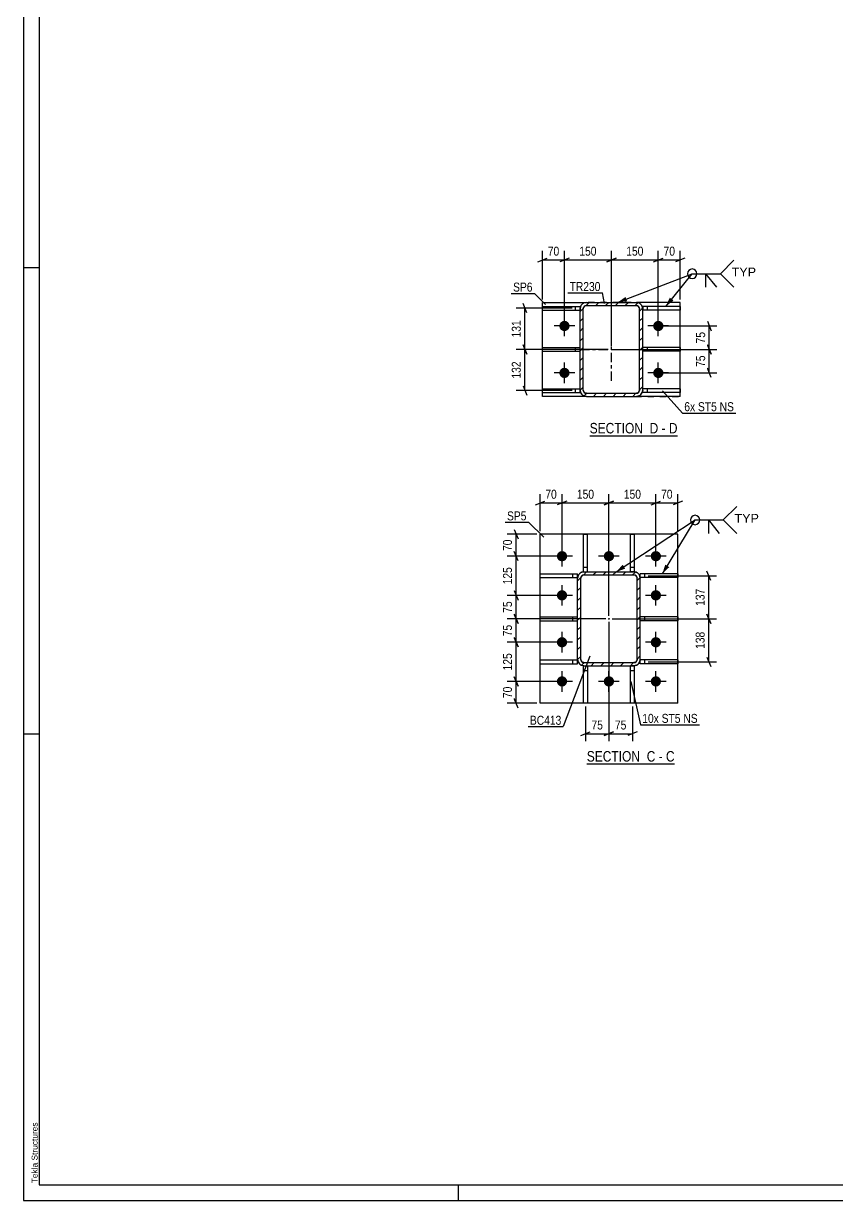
# Model space of a CAD drawing. Header units: millimetres. Extents: x -178 to 1011, y -683 to 158.
# Drawn here: x -178 to 81.8, y -683.1 to -307 of the extents above; entities that cross this region are included whole.
import ezdxf

# ---------------------------------------------------------------- set-up
doc = ezdxf.new("R2010")
doc.units = ezdxf.units.MM
doc.linetypes.add('DXK_LINE_DOT2', pattern=[3.9198, 1.9599, -1.9599])
doc.linetypes.add('DXK_LINE_DOT3', pattern=[5.9187, 2.979, -0.9799, 0.9799, -0.9799])
doc.styles.add('Arial', font='ARIAL.TTF', dxfattribs={"height": 0.2})
doc.styles.add('Arial Narrow', font='ARIALN.TTF', dxfattribs={"height": 0.2})

# ---------------------------------------------------------------- blocks, each defined once
blk = doc.blocks.new('Unknown-570387747-1163')
at = {"color": 5, "linetype": 'Continuous'}
for p, q in [((-177.96, 157.93), (-177.96, -683.07)), ((-172.96, 152.93), (-172.96, -678.07)), ((-172.96, -385.07), (-177.96, -385.07)), ((-172.96, -534.07), (-177.96, -534.07)), ((-172.96, -678.07), (1006.04, -678.07)), ((-38.96, -683.07), (-38.96, -678.07)), ((-177.96, -683.07), (1011.04, -683.07))]:
    blk.add_line(p, q, dxfattribs=at)
at = {"color": 174, "linetype": 'Continuous', "style": 'Arial'}
blk.add_text('Tekla Structures', height=1.9102, rotation=90, dxfattribs=at).set_placement((-173.46, -677.57))
blk = doc.blocks.new('Unknown-570387747-14 - 5905')
at = {"color": 6, "linetype": 'Continuous'}
blk.add_line((2.05, -543.59), (30.12, -543.59), dxfattribs=at)
at = {"color": 0, "linetype": 'Continuous'}
blk.add_wipeout([(20.16, -542.84), (20.16, -539.34), (2.05, -539.34), (2.05, -542.84)], dxfattribs=at)
at = {"color": 7, "linetype": 'Continuous', "style": 'Arial Narrow'}
blk.add_text('SECTION ', height=3.34, dxfattribs=at).set_placement((2.05, -542.84))
at = {"color": 0, "linetype": 'Continuous'}
blk.add_wipeout([(23.98, -542.84), (23.98, -539.34), (21.21, -539.34), (21.21, -542.84)], dxfattribs=at)
blk.add_wipeout([(26.3, -542.84), (26.3, -539.34), (25.03, -539.34), (25.03, -542.84)], dxfattribs=at)
at = {"color": 7, "linetype": 'Continuous', "style": 'Arial Narrow'}
blk.add_text('C', height=3.34, dxfattribs=at).set_placement((21.21, -542.84))
at = {"color": 0, "linetype": 'Continuous'}
blk.add_wipeout([(30.12, -542.84), (30.12, -539.34), (27.35, -539.34), (27.35, -542.84)], dxfattribs=at)
at = {"color": 7, "linetype": 'Continuous', "style": 'Arial Narrow'}
for s, p in [('-', (25.03, -542.84)), ('C', (27.35, -542.84))]:
    blk.add_text(s, height=3.34, dxfattribs=at).set_placement(p)
blk = doc.blocks.new('Unknown-570387747-15 - 5499')
at = {"color": 6, "linetype": 'Continuous'}
blk.add_line((2.98, -438.74), (31.05, -438.74), dxfattribs=at)
at = {"color": 0, "linetype": 'Continuous'}
blk.add_wipeout([(21.08, -437.99), (21.08, -434.49), (2.98, -434.49), (2.98, -437.99)], dxfattribs=at)
at = {"color": 7, "linetype": 'Continuous', "style": 'Arial Narrow'}
blk.add_text('SECTION ', height=3.34, dxfattribs=at).set_placement((2.98, -437.99))
at = {"color": 0, "linetype": 'Continuous'}
blk.add_wipeout([(24.9, -437.99), (24.9, -434.49), (22.13, -434.49), (22.13, -437.99)], dxfattribs=at)
blk.add_wipeout([(27.23, -437.99), (27.23, -434.49), (25.95, -434.49), (25.95, -437.99)], dxfattribs=at)
at = {"color": 7, "linetype": 'Continuous', "style": 'Arial Narrow'}
blk.add_text('D', height=3.34, dxfattribs=at).set_placement((22.13, -437.99))
at = {"color": 0, "linetype": 'Continuous'}
blk.add_wipeout([(31.05, -437.99), (31.05, -434.49), (28.28, -434.49), (28.28, -437.99)], dxfattribs=at)
at = {"color": 7, "linetype": 'Continuous', "style": 'Arial Narrow'}
for s, p in [('D', (28.28, -437.99)), ('-', (25.95, -437.99))]:
    blk.add_text(s, height=3.34, dxfattribs=at).set_placement(p)
blk = doc.blocks.new('Part-570387747-6023 - 5905')
at = {"color": 2, "linetype": 'Continuous'}
for p, q in [((-12.87, -484.08), (-12.87, -482.88)), ((-12.87, -482.88), (-0.87, -482.88)), ((-12.87, -484.08), (-0.87, -484.08)), ((-0.87, -484.08), (-0.87, -482.88))]:
    blk.add_line(p, q, dxfattribs=at)
at = {"color": 7, "linetype": 'DXK_LINE_DOT2'}
blk.add_line((-2.37, -484.08), (-2.37, -482.88), dxfattribs=at)
blk = doc.blocks.new('Bolt-570387747-5931 - 5905')
at = {"linetype": 'Continuous'}
for points in [[(-7.52, -477.23, -1), (-4.22, -477.23, -1)], [(7.48, -477.23, -1), (10.78, -477.23, -1)], [(22.48, -477.23, -1), (25.78, -477.23, -1)], [(-7.52, -489.73, -1), (-4.22, -489.73, -1)], [(22.48, -489.73, -1), (25.78, -489.73, -1)], [(-7.52, -504.73, -1), (-4.22, -504.73, -1)], [(22.48, -504.73, -1), (25.78, -504.73, -1)], [(-7.52, -517.23, -1), (-4.22, -517.23, -1)], [(7.48, -517.23, -1), (10.78, -517.23, -1)], [(22.48, -517.23, -1), (25.78, -517.23, -1)]]:
    blk.add_hatch(color=1, dxfattribs=at).paths.add_polyline_path(points)
at = {"color": 1, "linetype": 'Continuous'}
for p, q in [((-2.57, -477.23), (-9.17, -477.23)), ((-5.87, -480.53), (-5.87, -473.93)), ((12.43, -477.23), (5.83, -477.23)), ((9.13, -480.53), (9.13, -473.93)), ((27.43, -477.23), (20.83, -477.23)), ((24.13, -480.53), (24.13, -473.93)), ((-5.87, -493.03), (-5.87, -486.43)), ((24.13, -493.03), (24.13, -486.43)), ((-2.57, -489.73), (-9.17, -489.73)), ((27.43, -489.73), (20.83, -489.73)), ((-5.87, -508.03), (-5.87, -501.43)), ((24.13, -508.03), (24.13, -501.43)), ((-2.57, -504.73), (-9.17, -504.73)), ((27.43, -504.73), (20.83, -504.73)), ((-5.87, -520.53), (-5.87, -513.93)), ((9.13, -520.53), (9.13, -513.93)), ((24.13, -520.53), (24.13, -513.93)), ((-2.57, -517.23), (-9.17, -517.23)), ((12.43, -517.23), (5.83, -517.23)), ((27.43, -517.23), (20.83, -517.23))]:
    blk.add_line(p, q, dxfattribs=at)
blk = doc.blocks.new('Part-570387747-5923 - 5905')
at = {"linetype": 'Continuous'}
h = blk.add_hatch(dxfattribs=at)
h.set_pattern_fill('', scale=0.7, style=0, pattern_type=0)
h.set_pattern_definition([(45, (-0.8704, -510.2296), (-1.57154, 1.57154), [])])
h.paths.add_polyline_path([(-0.87, -484.23), (-0.87, -510.23), (-0.72, -510.99), (-0.28, -511.64), (0.36, -512.08), (1.13, -512.23), (17.13, -512.23), (17.89, -512.08), (18.54, -511.64), (18.98, -510.99), (19.13, -510.23), (19.13, -484.23), (18.98, -483.46), (18.54, -482.82), (17.89, -482.38), (17.13, -482.23), (1.13, -482.23), (0.36, -482.38), (-0.28, -482.82), (-0.72, -483.46)])
h.paths.add_polyline_path([(0.42, -483.52), (0.75, -483.31), (1.13, -483.23), (17.13, -483.23), (17.51, -483.31), (17.84, -483.52), (18.05, -483.85), (18.13, -484.23), (18.13, -510.23), (18.05, -510.61), (17.84, -510.94), (17.51, -511.15), (17.13, -511.23), (1.13, -511.23), (0.75, -511.15), (0.42, -510.94), (0.21, -510.61), (0.13, -510.23), (0.13, -484.23), (0.21, -483.85)])
blk.add_hatch(color=30, dxfattribs=at).paths.add_polyline_path([(9.13, -497.33, -1), (9.13, -497.13, -1)])
at = {"color": 7, "linetype": 'DXK_LINE_DOT2'}
for p, q in [((-0.87, -484.23), (-0.72, -483.46)), ((-0.87, -510.23), (-0.87, -484.23)), ((0.21, -483.85), (0.13, -484.23)), ((0.13, -510.23), (0.13, -484.23)), ((0.36, -482.38), (1.13, -482.23)), ((1.13, -483.23), (0.75, -483.31)), ((1.13, -482.23), (17.13, -482.23)), ((1.13, -483.23), (17.13, -483.23)), ((17.13, -482.23), (17.89, -482.38)), ((17.51, -483.31), (17.13, -483.23)), ((18.13, -484.23), (18.05, -483.85)), ((18.13, -510.23), (18.13, -484.23)), ((18.98, -483.46), (19.13, -484.23)), ((19.13, -510.23), (19.13, -484.23)), ((-0.72, -510.99), (-0.87, -510.23)), ((0.13, -510.23), (0.21, -510.61)), ((0.75, -511.15), (1.13, -511.23)), ((1.13, -511.23), (17.13, -511.23)), ((17.13, -511.23), (17.51, -511.15)), ((18.05, -510.61), (18.13, -510.23)), ((19.13, -510.23), (18.98, -510.99)), ((1.13, -512.23), (0.36, -512.08)), ((1.13, -512.23), (17.13, -512.23)), ((17.89, -512.08), (17.13, -512.23))]:
    blk.add_line(p, q, dxfattribs=at)
at = {"color": 2, "linetype": 'Continuous'}
for p, q in [((-0.72, -483.46), (-0.87, -484.23)), ((-0.87, -510.23), (-0.87, -484.23)), ((0.13, -484.23), (0.21, -483.85)), ((0.13, -510.23), (0.13, -484.23)), ((1.13, -482.23), (0.36, -482.38)), ((0.75, -483.31), (1.13, -483.23)), ((1.13, -482.23), (17.13, -482.23)), ((1.13, -483.23), (17.13, -483.23)), ((17.89, -482.38), (17.13, -482.23)), ((17.13, -483.23), (17.51, -483.31)), ((18.05, -483.85), (18.13, -484.23)), ((18.13, -510.23), (18.13, -484.23)), ((19.13, -484.23), (18.98, -483.46)), ((19.13, -510.23), (19.13, -484.23)), ((-0.87, -510.23), (-0.72, -510.99)), ((0.21, -510.61), (0.13, -510.23)), ((1.13, -511.23), (0.75, -511.15)), ((1.13, -511.23), (17.13, -511.23)), ((17.51, -511.15), (17.13, -511.23)), ((18.13, -510.23), (18.05, -510.61)), ((18.98, -510.99), (19.13, -510.23)), ((0.36, -512.08), (1.13, -512.23)), ((1.13, -512.23), (17.13, -512.23)), ((17.13, -512.23), (17.89, -512.08))]:
    blk.add_line(p, q, dxfattribs=at)
at = {"color": 7, "linetype": 'DXK_LINE_DOT3'}
blk.add_line((9.13, -497.23), (9.13, -497.23), dxfattribs=at)
at = {"color": 30, "linetype": 'DXK_LINE_DOT3'}
blk.add_line((9.13, -497.23), (9.13, -497.23), dxfattribs=at)
at = {"color": 30, "linetype": 'Continuous'}
blk.add_circle((9.13, -497.23), 0.1, dxfattribs=at)
at = {"color": 7, "linetype": 'DXK_LINE_DOT2'}
for centre, radius, start, end in [((1.13, -484.23), 2, 112.5, 157.5), ((1.13, -484.23), 1, 112.5, 157.5), ((17.13, -484.23), 1, 22.5, 67.5), ((17.13, -484.23), 2, 22.5, 67.5), ((1.13, -510.23), 2, 202.5, 247.5), ((1.13, -510.23), 1, 202.5, 247.5), ((17.13, -510.23), 1, 292.5, 337.5), ((17.13, -510.23), 2, 292.5, 337.5)]:
    blk.add_arc(centre, radius, start, end, dxfattribs=at)
at = {"color": 2, "linetype": 'Continuous'}
for centre, radius, start, end in [((1.13, -484.23), 2, 112.5, 157.5), ((1.13, -484.23), 1, 112.5, 157.5), ((17.13, -484.23), 1, 22.5, 67.5), ((17.13, -484.23), 2, 22.5, 67.5), ((1.13, -510.23), 2, 202.5, 247.5), ((1.13, -510.23), 1, 202.5, 247.5), ((17.13, -510.23), 1, 292.5, 337.5), ((17.13, -510.23), 2, 292.5, 337.5)]:
    blk.add_arc(centre, radius, start, end, dxfattribs=at)
blk = doc.blocks.new('Part-570387747-5989 - 5905')
at = {"color": 2, "linetype": 'Continuous'}
for p, q in [((16.03, -482.23), (16.03, -470.23)), ((16.03, -470.23), (17.23, -470.23)), ((17.23, -470.23), (17.23, -482.23)), ((17.23, -482.23), (17.13, -482.23))]:
    blk.add_line(p, q, dxfattribs=at)
at = {"color": 7, "linetype": 'DXK_LINE_DOT2'}
for p, q in [((16.03, -480.73), (17.23, -480.73)), ((17.23, -482.23), (16.03, -482.23))]:
    blk.add_line(p, q, dxfattribs=at)
blk = doc.blocks.new('Part-570387747-6033 - 5905')
at = {"color": 2, "linetype": 'Continuous'}
for p, q in [((-12.87, -511.58), (-12.87, -510.38)), ((-12.87, -510.38), (-0.87, -510.38)), ((-0.87, -511.58), (-0.87, -510.38)), ((-12.87, -511.58), (-0.87, -511.58))]:
    blk.add_line(p, q, dxfattribs=at)
at = {"color": 7, "linetype": 'DXK_LINE_DOT2'}
blk.add_line((-2.37, -511.58), (-2.37, -510.38), dxfattribs=at)
blk = doc.blocks.new('Part-570387747-5969 - 5905')
at = {"color": 2, "linetype": 'Continuous'}
for p, q in [((-12.87, -524.23), (-12.87, -470.23)), ((31.13, -470.23), (-12.87, -470.23)), ((31.13, -524.23), (31.13, -470.23)), ((31.13, -524.23), (-12.87, -524.23))]:
    blk.add_line(p, q, dxfattribs=at)
blk = doc.blocks.new('Part-570387747-5994 - 5905')
at = {"color": 2, "linetype": 'Continuous'}
for p, q in [((1.03, -524.23), (1.03, -512.23)), ((1.03, -512.23), (1.13, -512.23)), ((2.23, -512.23), (2.23, -524.23)), ((2.23, -524.23), (1.03, -524.23))]:
    blk.add_line(p, q, dxfattribs=at)
at = {"color": 7, "linetype": 'DXK_LINE_DOT2'}
for p, q in [((1.03, -513.73), (2.23, -513.73)), ((1.13, -512.23), (2.23, -512.23))]:
    blk.add_line(p, q, dxfattribs=at)
blk = doc.blocks.new('Part-570387747-5999 - 5905')
at = {"color": 2, "linetype": 'Continuous'}
for p, q in [((16.03, -524.23), (16.03, -512.23)), ((17.23, -512.23), (17.13, -512.23)), ((17.23, -512.23), (17.23, -524.23)), ((17.23, -524.23), (16.03, -524.23))]:
    blk.add_line(p, q, dxfattribs=at)
at = {"color": 7, "linetype": 'DXK_LINE_DOT2'}
for p, q in [((17.13, -512.23), (16.03, -512.23)), ((16.03, -513.73), (17.23, -513.73))]:
    blk.add_line(p, q, dxfattribs=at)
blk = doc.blocks.new('Part-570387747-6013 - 5905')
at = {"color": 2, "linetype": 'Continuous'}
for p, q in [((31.13, -496.63), (19.13, -496.63)), ((31.13, -497.83), (19.13, -497.83)), ((31.13, -496.63), (31.13, -497.83))]:
    blk.add_line(p, q, dxfattribs=at)
at = {"color": 7, "linetype": 'DXK_LINE_DOT2'}
for p, q in [((19.13, -497.83), (19.13, -496.63)), ((20.63, -497.83), (20.63, -496.63))]:
    blk.add_line(p, q, dxfattribs=at)
blk = doc.blocks.new('Part-570387747-6018 - 5905')
at = {"color": 2, "linetype": 'Continuous'}
for p, q in [((31.13, -510.38), (19.13, -510.38)), ((19.13, -511.58), (19.13, -510.38)), ((31.13, -510.38), (31.13, -511.58)), ((31.13, -511.58), (19.13, -511.58))]:
    blk.add_line(p, q, dxfattribs=at)
at = {"color": 7, "linetype": 'DXK_LINE_DOT2'}
blk.add_line((20.63, -511.58), (20.63, -510.38), dxfattribs=at)
blk = doc.blocks.new('Part-570387747-6028 - 5905')
at = {"color": 2, "linetype": 'Continuous'}
for p, q in [((-12.87, -497.83), (-12.87, -496.63)), ((-12.87, -496.63), (-0.87, -496.63)), ((-12.87, -497.83), (-0.87, -497.83))]:
    blk.add_line(p, q, dxfattribs=at)
at = {"color": 7, "linetype": 'DXK_LINE_DOT2'}
for p, q in [((-2.37, -497.83), (-2.37, -496.63)), ((-0.87, -497.83), (-0.87, -496.63))]:
    blk.add_line(p, q, dxfattribs=at)
blk = doc.blocks.new('Part-570387747-6038 - 5905')
at = {"color": 2, "linetype": 'Continuous'}
for p, q in [((1.03, -482.23), (1.03, -470.23)), ((1.03, -470.23), (2.23, -470.23)), ((2.23, -482.23), (2.23, -470.23)), ((1.13, -482.23), (1.03, -482.23))]:
    blk.add_line(p, q, dxfattribs=at)
at = {"color": 7, "linetype": 'DXK_LINE_DOT2'}
for p, q in [((1.03, -480.73), (2.23, -480.73)), ((1.03, -482.23), (2.23, -482.23))]:
    blk.add_line(p, q, dxfattribs=at)
blk = doc.blocks.new('Part-570387747-6054 - 5905')
at = {"color": 2, "linetype": 'Continuous'}
for p, q in [((31.13, -482.88), (19.13, -482.88)), ((19.13, -484.08), (19.13, -482.88)), ((31.13, -484.08), (19.13, -484.08)), ((31.13, -482.88), (31.13, -484.08))]:
    blk.add_line(p, q, dxfattribs=at)
at = {"color": 7, "linetype": 'DXK_LINE_DOT2'}
blk.add_line((20.63, -484.08), (20.63, -482.88), dxfattribs=at)
blk = doc.blocks.new('Part-570387747-5654 - 5499')
at = {"color": 2, "linetype": 'Continuous'}
for p, q in [((-12.08, -411.77), (-12.08, -410.57)), ((-12.08, -410.57), (-0.08, -410.57)), ((-12.08, -411.77), (-0.08, -411.77))]:
    blk.add_line(p, q, dxfattribs=at)
at = {"color": 7, "linetype": 'DXK_LINE_DOT2'}
for p, q in [((-1.58, -411.77), (-1.58, -410.57)), ((-0.08, -411.77), (-0.08, -410.57))]:
    blk.add_line(p, q, dxfattribs=at)
blk = doc.blocks.new('Part-570387747-5634 - 5499')
at = {"color": 2, "linetype": 'Continuous'}
for p, q in [((31.92, -397.42), (19.92, -397.42)), ((19.92, -397.42), (19.92, -398.17)), ((31.92, -397.42), (31.92, -398.62)), ((31.92, -398.62), (19.92, -398.62))]:
    blk.add_line(p, q, dxfattribs=at)
at = {"color": 7, "linetype": 'DXK_LINE_DOT2'}
for p, q in [((19.92, -398.17), (19.92, -398.62)), ((21.42, -398.62), (21.42, -397.42))]:
    blk.add_line(p, q, dxfattribs=at)
blk = doc.blocks.new('Part-570387747-5623 - 5499')
at = {"color": 2, "linetype": 'Continuous'}
for p, q in [((31.92, -423.72), (19.92, -423.72)), ((19.92, -424.92), (19.92, -424.16)), ((31.92, -424.92), (19.92, -424.92)), ((31.92, -423.72), (31.92, -424.92))]:
    blk.add_line(p, q, dxfattribs=at)
at = {"color": 7, "linetype": 'DXK_LINE_DOT2'}
for p, q in [((19.92, -424.16), (19.92, -423.72)), ((21.42, -424.92), (21.42, -423.72))]:
    blk.add_line(p, q, dxfattribs=at)
blk = doc.blocks.new('Part-570387747-5583 - 5499')
at = {"color": 2, "linetype": 'Continuous'}
for p, q in [((-12.09, -426.17), (-12.09, -396.17)), ((-12.09, -396.17), (1.91, -396.17)), ((31.91, -396.17), (17.91, -396.17)), ((31.91, -426.17), (31.91, -396.17)), ((1.91, -426.17), (-12.09, -426.17)), ((31.91, -426.17), (17.91, -426.17))]:
    blk.add_line(p, q, dxfattribs=at)
at = {"color": 7, "linetype": 'DXK_LINE_DOT2'}
for p, q in [((31.91, -396.17), (1.91, -396.17)), ((1.91, -396.17), (17.91, -396.17)), ((1.91, -426.17), (31.91, -426.17)), ((1.91, -426.17), (17.91, -426.17))]:
    blk.add_line(p, q, dxfattribs=at)
blk = doc.blocks.new('Part-570387747-5639 - 5499')
at = {"color": 2, "linetype": 'Continuous'}
for p, q in [((31.92, -410.57), (19.92, -410.57)), ((31.92, -411.77), (19.92, -411.77)), ((31.92, -410.57), (31.92, -411.77))]:
    blk.add_line(p, q, dxfattribs=at)
at = {"color": 7, "linetype": 'DXK_LINE_DOT2'}
for p, q in [((19.92, -411.77), (19.92, -410.57)), ((21.42, -411.77), (21.42, -410.57))]:
    blk.add_line(p, q, dxfattribs=at)
blk = doc.blocks.new('Part-570387747-5644 - 5499')
at = {"color": 2, "linetype": 'Continuous'}
for p, q in [((-12.08, -424.92), (-12.08, -423.72)), ((-12.08, -423.72), (-0.08, -423.72)), ((-12.08, -424.92), (-0.08, -424.92)), ((-0.08, -424.92), (-0.08, -424.17))]:
    blk.add_line(p, q, dxfattribs=at)
at = {"color": 7, "linetype": 'DXK_LINE_DOT2'}
for p, q in [((-1.58, -424.92), (-1.58, -423.72)), ((-0.08, -424.17), (-0.08, -423.72))]:
    blk.add_line(p, q, dxfattribs=at)
blk = doc.blocks.new('Part-570387747-5649 - 5499')
at = {"color": 2, "linetype": 'Continuous'}
for p, q in [((-12.08, -398.62), (-12.08, -397.42)), ((-12.08, -397.42), (-0.08, -397.42)), ((-0.08, -397.42), (-0.08, -398.16)), ((-12.08, -398.62), (-0.08, -398.62))]:
    blk.add_line(p, q, dxfattribs=at)
at = {"color": 7, "linetype": 'DXK_LINE_DOT2'}
for p, q in [((-1.58, -398.62), (-1.58, -397.42)), ((-0.08, -398.16), (-0.08, -398.62))]:
    blk.add_line(p, q, dxfattribs=at)
blk = doc.blocks.new('Part-570387747-5683 - 5499')
at = {"linetype": 'Continuous'}
h = blk.add_hatch(dxfattribs=at)
h.set_pattern_fill('', scale=0.7, style=0, pattern_type=0)
h.set_pattern_definition([(45, (-0.0853, -424.1658), (-1.57154, 1.57154), [])])
h.paths.add_polyline_path([(-0.09, -398.17), (-0.09, -424.17), (0.07, -424.93), (0.5, -425.58), (1.15, -426.01), (1.91, -426.17), (17.91, -426.17), (18.68, -426.01), (19.33, -425.58), (19.76, -424.93), (19.91, -424.17), (19.91, -398.17), (19.76, -397.4), (19.33, -396.75), (18.68, -396.32), (17.91, -396.17), (1.91, -396.17), (1.15, -396.32), (0.5, -396.75), (0.07, -397.4)])
h.paths.add_polyline_path([(1.21, -397.46), (1.53, -397.24), (1.91, -397.17), (17.91, -397.17), (18.3, -397.24), (18.62, -397.46), (18.84, -397.78), (18.91, -398.17), (18.91, -424.17), (18.84, -424.55), (18.62, -424.87), (18.3, -425.09), (17.91, -425.17), (1.91, -425.17), (1.53, -425.09), (1.21, -424.87), (0.99, -424.55), (0.91, -424.17), (0.91, -398.17), (0.99, -397.78)])
at = {"color": 7, "linetype": 'DXK_LINE_DOT2'}
for p, q in [((-0.09, -398.17), (0.07, -397.4)), ((-0.09, -424.17), (-0.09, -398.17)), ((0.99, -397.78), (0.91, -398.17)), ((0.91, -424.17), (0.91, -398.17)), ((1.15, -396.32), (1.91, -396.17)), ((1.91, -397.17), (1.53, -397.24)), ((1.91, -396.17), (17.91, -396.17)), ((1.91, -397.17), (17.91, -397.17)), ((17.91, -396.17), (18.68, -396.32)), ((18.3, -397.24), (17.91, -397.17)), ((18.91, -398.17), (18.84, -397.78)), ((18.91, -424.17), (18.91, -398.17)), ((19.76, -397.4), (19.91, -398.17)), ((19.91, -424.17), (19.91, -398.17)), ((0.07, -424.93), (-0.09, -424.17)), ((0.91, -424.17), (0.99, -424.55)), ((18.84, -424.55), (18.91, -424.17)), ((19.91, -424.17), (19.76, -424.93)), ((1.91, -426.17), (1.15, -426.01)), ((1.53, -425.09), (1.91, -425.17)), ((1.91, -425.17), (17.91, -425.17)), ((1.91, -426.17), (17.91, -426.17)), ((17.91, -425.17), (18.3, -425.09)), ((18.68, -426.01), (17.91, -426.17))]:
    blk.add_line(p, q, dxfattribs=at)
at = {"color": 2, "linetype": 'Continuous'}
for p, q in [((0.07, -397.4), (-0.09, -398.17)), ((-0.09, -424.17), (-0.09, -398.17)), ((0.91, -398.17), (0.99, -397.78)), ((0.91, -424.17), (0.91, -398.17)), ((1.91, -396.17), (1.15, -396.32)), ((1.53, -397.24), (1.91, -397.17)), ((1.91, -396.17), (17.91, -396.17)), ((1.91, -397.17), (17.91, -397.17)), ((18.68, -396.32), (17.91, -396.17)), ((17.91, -397.17), (18.3, -397.24)), ((18.84, -397.78), (18.91, -398.17)), ((18.91, -424.17), (18.91, -398.17)), ((19.91, -398.17), (19.76, -397.4)), ((19.91, -424.17), (19.91, -398.17)), ((-0.09, -424.17), (0.07, -424.93)), ((0.99, -424.55), (0.91, -424.17)), ((18.91, -424.17), (18.84, -424.55)), ((19.76, -424.93), (19.91, -424.17)), ((1.15, -426.01), (1.91, -426.17)), ((1.91, -425.17), (1.53, -425.09)), ((1.91, -425.17), (17.91, -425.17)), ((1.91, -426.17), (17.91, -426.17)), ((18.3, -425.09), (17.91, -425.17)), ((17.91, -426.17), (18.68, -426.01))]:
    blk.add_line(p, q, dxfattribs=at)
at = {"color": 7, "linetype": 'DXK_LINE_DOT3'}
for p, q in [((9.91, -421.17), (9.91, -401.17)), ((-0.09, -411.17), (19.91, -411.17))]:
    blk.add_line(p, q, dxfattribs=at)
at = {"color": 7, "linetype": 'DXK_LINE_DOT2'}
for centre, radius, start, end in [((1.91, -398.17), 2, 112.5, 157.5), ((1.91, -398.17), 1, 112.5, 157.5), ((17.91, -398.17), 1, 22.5, 67.5), ((17.91, -398.17), 2, 22.5, 67.5), ((1.91, -424.17), 1, 202.5, 247.5), ((17.91, -424.17), 1, 292.5, 337.5), ((1.91, -424.17), 2, 202.5, 247.5), ((17.91, -424.17), 2, 292.5, 337.5)]:
    blk.add_arc(centre, radius, start, end, dxfattribs=at)
at = {"color": 2, "linetype": 'Continuous'}
for centre, radius, start, end in [((1.91, -398.17), 2, 112.5, 157.5), ((1.91, -398.17), 1, 112.5, 157.5), ((17.91, -398.17), 1, 22.5, 67.5), ((17.91, -398.17), 2, 22.5, 67.5), ((1.91, -424.17), 1, 202.5, 247.5), ((17.91, -424.17), 1, 292.5, 337.5), ((1.91, -424.17), 2, 202.5, 247.5), ((17.91, -424.17), 2, 292.5, 337.5)]:
    blk.add_arc(centre, radius, start, end, dxfattribs=at)
blk = doc.blocks.new('Bolt-570387747-5695 - 5499')
at = {"linetype": 'Continuous'}
for points in [[(-6.74, -403.67, -1), (-3.44, -403.67, -1)], [(23.26, -403.67, -1), (26.56, -403.67, -1)], [(-6.74, -418.67, -1), (-3.44, -418.67, -1)], [(23.26, -418.67, -1), (26.56, -418.67, -1)]]:
    blk.add_hatch(color=1, dxfattribs=at).paths.add_polyline_path(points)
at = {"color": 1, "linetype": 'Continuous'}
for p, q in [((-5.09, -406.97), (-5.09, -400.37)), ((24.91, -406.97), (24.91, -400.37)), ((-1.79, -403.67), (-8.39, -403.67)), ((28.21, -403.67), (21.61, -403.67)), ((-5.09, -421.97), (-5.09, -415.37)), ((24.91, -421.97), (24.91, -415.37)), ((-1.79, -418.67), (-8.39, -418.67)), ((28.21, -418.67), (21.61, -418.67))]:
    blk.add_line(p, q, dxfattribs=at)
blk = doc.blocks.new('StraightDimension-570387747-6123 - 5905')
at = {"color": 7, "linetype": 'Continuous'}
for p, q in [((-12.87, -469.23), (-12.87, -457.36)), ((-5.87, -476.23), (-5.87, -457.36)), ((-14.37, -460.81), (-11.37, -459.61)), ((-12.87, -460.21), (-5.87, -460.21)), ((-4.37, -459.61), (-7.37, -460.81))]:
    blk.add_line(p, q, dxfattribs=at)
at = {"color": 0}
blk.add_wipeout([(-6.94, -459.46), (-6.94, -455.26), (-11.8, -455.26), (-11.8, -459.46)], dxfattribs=at)
at = {"color": 3, "style": 'Arial Narrow'}
blk.add_text('70', height=2.863, dxfattribs=at).set_placement((-11.2, -458.86))
blk = doc.blocks.new('StraightDimension-570387747-6264 - 5905')
at = {"color": 7, "linetype": 'Continuous'}
for p, q in [((9.13, -498.23), (9.13, -536.34)), ((1.63, -525.23), (1.63, -536.34)), ((0.13, -534.54), (3.13, -533.34)), ((1.63, -533.94), (9.13, -533.94)), ((10.63, -533.34), (7.63, -534.54))]:
    blk.add_line(p, q, dxfattribs=at)
at = {"color": 0}
blk.add_wipeout([(7.81, -533.19), (7.81, -528.99), (2.95, -528.99), (2.95, -533.19)], dxfattribs=at)
at = {"color": 3, "style": 'Arial Narrow'}
blk.add_text('75', height=2.863, dxfattribs=at).set_placement((3.55, -532.59))
blk = doc.blocks.new('StraightDimension-570387747-12362 - 5905')
at = {"color": 7, "linetype": 'Continuous'}
for p, q in [((-6.87, -517.23), (-23.37, -517.23)), ((-21.12, -515.73), (-19.92, -518.73)), ((-20.52, -524.23), (-20.52, -517.23)), ((-13.87, -524.23), (-23.37, -524.23)), ((-19.92, -525.73), (-21.12, -522.73))]:
    blk.add_line(p, q, dxfattribs=at)
at = {"color": 0}
blk.add_wipeout([(-21.27, -518.3), (-25.47, -518.3), (-25.47, -523.16), (-21.27, -523.16)], dxfattribs=at)
at = {"color": 3, "style": 'Arial Narrow'}
blk.add_text('70', height=2.863, rotation=90.0002, dxfattribs=at).set_placement((-21.87, -522.56))
blk = doc.blocks.new('StraightDimension-570387747-6133 - 5905')
at = {"color": 7, "linetype": 'Continuous'}
for p, q in [((-5.87, -476.23), (-5.87, -457.36)), ((9.13, -496.23), (9.13, -457.36)), ((-4.37, -459.61), (-7.37, -460.81)), ((-5.87, -460.21), (9.13, -460.21)), ((7.63, -460.81), (10.63, -459.61))]:
    blk.add_line(p, q, dxfattribs=at)
at = {"color": 0}
blk.add_wipeout([(4.97, -459.46), (4.97, -455.26), (-1.71, -455.26), (-1.71, -459.46)], dxfattribs=at)
at = {"color": 3, "style": 'Arial Narrow'}
blk.add_text('150', height=2.863, dxfattribs=at).set_placement((-1.11, -458.86))
blk = doc.blocks.new('StraightDimension-570387747-6150 - 5905')
at = {"color": 7, "linetype": 'Continuous'}
for p, q in [((9.13, -496.23), (9.13, -457.36)), ((24.13, -476.23), (24.13, -457.36)), ((10.63, -459.61), (7.63, -460.81)), ((9.13, -460.21), (24.13, -460.21)), ((22.63, -460.81), (25.63, -459.61))]:
    blk.add_line(p, q, dxfattribs=at)
at = {"color": 0}
blk.add_wipeout([(19.97, -459.46), (19.97, -455.26), (13.29, -455.26), (13.29, -459.46)], dxfattribs=at)
at = {"color": 3, "style": 'Arial Narrow'}
blk.add_text('150', height=2.863, dxfattribs=at).set_placement((13.89, -458.86))
blk = doc.blocks.new('StraightDimension-570387747-6167 - 5905')
at = {"color": 7, "linetype": 'Continuous'}
for p, q in [((24.13, -476.23), (24.13, -457.36)), ((31.13, -469.23), (31.13, -457.36)), ((22.63, -460.81), (25.63, -459.61)), ((24.13, -460.21), (31.13, -460.21)), ((32.63, -459.61), (29.63, -460.81))]:
    blk.add_line(p, q, dxfattribs=at)
at = {"color": 0}
blk.add_wipeout([(30.06, -459.46), (30.06, -455.26), (25.2, -455.26), (25.2, -459.46)], dxfattribs=at)
at = {"color": 3, "style": 'Arial Narrow'}
blk.add_text('70', height=2.863, dxfattribs=at).set_placement((25.8, -458.86))
blk = doc.blocks.new('StraightDimension-570387747-6178 - 5905')
at = {"color": 7, "linetype": 'Continuous'}
for p, q in [((41.65, -498.73), (40.45, -495.73)), ((10.13, -497.23), (43.45, -497.23)), ((41.05, -510.98), (41.05, -497.23)), ((21.63, -510.98), (43.45, -510.98)), ((40.45, -509.48), (41.65, -512.48))]:
    blk.add_line(p, q, dxfattribs=at)
at = {"color": 0}
blk.add_wipeout([(40.3, -500.76), (36.1, -500.76), (36.1, -507.45), (40.3, -507.45)], dxfattribs=at)
at = {"color": 3, "style": 'Arial Narrow'}
blk.add_text('138', height=2.863, rotation=90.0002, dxfattribs=at).set_placement((39.7, -506.85))
blk = doc.blocks.new('StraightDimension-570387747-6191 - 5905')
at = {"color": 7, "linetype": 'Continuous'}
for p, q in [((21.63, -483.48), (43.45, -483.48)), ((41.65, -484.98), (40.45, -481.98)), ((41.05, -497.23), (41.05, -483.48)), ((40.45, -495.73), (41.65, -498.73)), ((10.13, -497.23), (43.45, -497.23))]:
    blk.add_line(p, q, dxfattribs=at)
at = {"color": 0}
blk.add_wipeout([(40.3, -487.01), (36.1, -487.01), (36.1, -493.7), (40.3, -493.7)], dxfattribs=at)
at = {"color": 3, "style": 'Arial Narrow'}
blk.add_text('137', height=2.863, rotation=90.0002, dxfattribs=at).set_placement((39.7, -493.1))
blk = doc.blocks.new('StraightDimension-570387747-6277 - 5905')
at = {"color": 7, "linetype": 'Continuous'}
for p, q in [((9.13, -498.23), (9.13, -536.34)), ((16.63, -525.23), (16.63, -536.34)), ((7.63, -534.54), (10.63, -533.34)), ((9.13, -533.94), (16.63, -533.94)), ((18.13, -533.34), (15.13, -534.54))]:
    blk.add_line(p, q, dxfattribs=at)
at = {"color": 0}
blk.add_wipeout([(15.31, -533.19), (15.31, -528.99), (10.45, -528.99), (10.45, -533.19)], dxfattribs=at)
at = {"color": 3, "style": 'Arial Narrow'}
blk.add_text('75', height=2.863, dxfattribs=at).set_placement((11.05, -532.59))
blk = doc.blocks.new('StraightDimension-570387747-12357 - 5905')
at = {"color": 7, "linetype": 'Continuous'}
for p, q in [((-21.12, -468.73), (-19.92, -471.73)), ((-13.87, -470.23), (-23.37, -470.23)), ((-20.52, -477.23), (-20.52, -470.23)), ((-6.87, -477.23), (-23.37, -477.23)), ((-19.92, -478.73), (-21.12, -475.73))]:
    blk.add_line(p, q, dxfattribs=at)
at = {"color": 0}
blk.add_wipeout([(-21.27, -471.3), (-25.47, -471.3), (-25.47, -476.16), (-21.27, -476.16)], dxfattribs=at)
at = {"color": 3, "style": 'Arial Narrow'}
blk.add_text('70', height=2.863, rotation=90.0002, dxfattribs=at).set_placement((-21.87, -475.56))
blk = doc.blocks.new('StraightDimension-570387747-12358 - 5905')
at = {"color": 7, "linetype": 'Continuous'}
for p, q in [((-6.87, -477.23), (-23.37, -477.23)), ((-19.92, -478.73), (-21.12, -475.73)), ((-20.52, -489.73), (-20.52, -477.23)), ((-21.12, -488.23), (-19.92, -491.23)), ((-6.87, -489.73), (-23.37, -489.73))]:
    blk.add_line(p, q, dxfattribs=at)
at = {"color": 0}
blk.add_wipeout([(-21.27, -480.14), (-25.47, -480.14), (-25.47, -486.82), (-21.27, -486.82)], dxfattribs=at)
at = {"color": 3, "style": 'Arial Narrow'}
blk.add_text('125', height=2.863, rotation=90.0002, dxfattribs=at).set_placement((-21.87, -486.22))
blk = doc.blocks.new('StraightDimension-570387747-12359 - 5905')
at = {"color": 7, "linetype": 'Continuous'}
for p, q in [((-21.12, -488.23), (-19.92, -491.23)), ((-6.87, -489.73), (-23.37, -489.73)), ((-20.52, -497.23), (-20.52, -489.73)), ((-19.92, -498.73), (-21.12, -495.73)), ((8.13, -497.23), (-23.37, -497.23))]:
    blk.add_line(p, q, dxfattribs=at)
at = {"color": 0}
blk.add_wipeout([(-21.27, -491.05), (-25.47, -491.05), (-25.47, -495.91), (-21.27, -495.91)], dxfattribs=at)
at = {"color": 3, "style": 'Arial Narrow'}
blk.add_text('75', height=2.863, rotation=90.0002, dxfattribs=at).set_placement((-21.87, -495.31))
blk = doc.blocks.new('StraightDimension-570387747-12360 - 5905')
at = {"color": 7, "linetype": 'Continuous'}
for p, q in [((-21.12, -495.73), (-19.92, -498.73)), ((8.13, -497.23), (-23.37, -497.23)), ((-20.52, -504.73), (-20.52, -497.23)), ((-19.92, -506.23), (-21.12, -503.23)), ((-6.87, -504.73), (-23.37, -504.73))]:
    blk.add_line(p, q, dxfattribs=at)
at = {"color": 0}
blk.add_wipeout([(-21.27, -498.55), (-25.47, -498.55), (-25.47, -503.41), (-21.27, -503.41)], dxfattribs=at)
at = {"color": 3, "style": 'Arial Narrow'}
blk.add_text('75', height=2.863, rotation=90.0002, dxfattribs=at).set_placement((-21.87, -502.81))
blk = doc.blocks.new('StraightDimension-570387747-12361 - 5905')
at = {"color": 7, "linetype": 'Continuous'}
for p, q in [((-21.12, -503.23), (-19.92, -506.23)), ((-6.87, -504.73), (-23.37, -504.73)), ((-20.52, -517.23), (-20.52, -504.73)), ((-6.87, -517.23), (-23.37, -517.23)), ((-19.92, -518.73), (-21.12, -515.73))]:
    blk.add_line(p, q, dxfattribs=at)
at = {"color": 0}
blk.add_wipeout([(-21.27, -507.64), (-25.47, -507.64), (-25.47, -514.32), (-21.27, -514.32)], dxfattribs=at)
at = {"color": 3, "style": 'Arial Narrow'}
blk.add_text('125', height=2.863, rotation=90.0002, dxfattribs=at).set_placement((-21.87, -513.72))
blk = doc.blocks.new('StraightDimension-570387747-5703 - 5499')
at = {"color": 7, "linetype": 'Continuous'}
for p, q in [((-17.11, -412.67), (-18.31, -409.67)), ((8.91, -411.17), (-20.56, -411.17)), ((-17.71, -424.32), (-17.71, -411.17)), ((-2.58, -424.32), (-20.56, -424.32)), ((-18.31, -422.82), (-17.11, -425.82))]:
    blk.add_line(p, q, dxfattribs=at)
at = {"color": 0}
blk.add_wipeout([(-18.46, -414.4), (-22.66, -414.4), (-22.66, -421.08), (-18.46, -421.08)], dxfattribs=at)
at = {"color": 3, "style": 'Arial Narrow'}
blk.add_text('132', height=2.863, rotation=90.0002, dxfattribs=at).set_placement((-19.06, -420.48))
blk = doc.blocks.new('StraightDimension-570387747-5822 - 5499')
at = {"color": 7, "linetype": 'Continuous'}
for p, q in [((24.91, -402.67), (24.91, -379.7)), ((31.91, -395.17), (31.91, -379.7)), ((23.41, -383.15), (26.41, -381.95)), ((24.91, -382.55), (31.91, -382.55)), ((33.41, -381.95), (30.41, -383.15))]:
    blk.add_line(p, q, dxfattribs=at)
at = {"color": 0}
blk.add_wipeout([(30.84, -381.8), (30.84, -377.6), (25.99, -377.6), (25.99, -381.8)], dxfattribs=at)
at = {"color": 3, "style": 'Arial Narrow'}
blk.add_text('70', height=2.863, dxfattribs=at).set_placement((26.59, -381.2))
blk = doc.blocks.new('StraightDimension-570387747-5717 - 5499')
at = {"color": 7, "linetype": 'Continuous'}
for p, q in [((-2.58, -398.02), (-20.56, -398.02)), ((-17.11, -399.52), (-18.31, -396.52)), ((-17.71, -411.17), (-17.71, -398.02)), ((-18.31, -409.67), (-17.11, -412.67)), ((8.91, -411.17), (-20.56, -411.17))]:
    blk.add_line(p, q, dxfattribs=at)
at = {"color": 0}
blk.add_wipeout([(-18.46, -401.25), (-22.66, -401.25), (-22.66, -407.93), (-18.46, -407.93)], dxfattribs=at)
at = {"color": 3, "style": 'Arial Narrow'}
blk.add_text('131', height=2.863, rotation=90.0002, dxfattribs=at).set_placement((-19.06, -407.33))
blk = doc.blocks.new('StraightDimension-570387747-5731 - 5499')
at = {"color": 7, "linetype": 'Continuous'}
for p, q in [((40.61, -409.67), (41.81, -412.67)), ((10.91, -411.17), (43.61, -411.17)), ((41.21, -418.67), (41.21, -411.17)), ((41.81, -420.17), (40.61, -417.17)), ((25.91, -418.67), (43.61, -418.67))]:
    blk.add_line(p, q, dxfattribs=at)
at = {"color": 0}
blk.add_wipeout([(40.46, -412.49), (36.26, -412.49), (36.26, -417.34), (40.46, -417.34)], dxfattribs=at)
at = {"color": 3, "style": 'Arial Narrow'}
blk.add_text('75', height=2.863, rotation=90.0002, dxfattribs=at).set_placement((39.86, -416.74))
blk = doc.blocks.new('StraightDimension-570387747-5748 - 5499')
at = {"color": 7, "linetype": 'Continuous'}
for p, q in [((40.61, -402.17), (41.81, -405.17)), ((25.91, -403.67), (43.61, -403.67)), ((41.21, -411.17), (41.21, -403.67)), ((41.81, -412.67), (40.61, -409.67)), ((10.91, -411.17), (43.61, -411.17))]:
    blk.add_line(p, q, dxfattribs=at)
at = {"color": 0}
blk.add_wipeout([(40.46, -404.99), (36.26, -404.99), (36.26, -409.84), (40.46, -409.84)], dxfattribs=at)
at = {"color": 3, "style": 'Arial Narrow'}
blk.add_text('75', height=2.863, rotation=90.0002, dxfattribs=at).set_placement((39.86, -409.24))
blk = doc.blocks.new('StraightDimension-570387747-5766 - 5499')
at = {"color": 7, "linetype": 'Continuous'}
for p, q in [((-12.09, -395.17), (-12.09, -379.7)), ((-5.09, -402.67), (-5.09, -379.7)), ((-13.59, -383.15), (-10.59, -381.95)), ((-12.09, -382.55), (-5.09, -382.55)), ((-3.59, -381.95), (-6.59, -383.15))]:
    blk.add_line(p, q, dxfattribs=at)
at = {"color": 0}
blk.add_wipeout([(-6.16, -381.8), (-6.16, -377.6), (-11.01, -377.6), (-11.01, -381.8)], dxfattribs=at)
at = {"color": 3, "style": 'Arial Narrow'}
blk.add_text('70', height=2.863, dxfattribs=at).set_placement((-10.41, -381.2))
blk = doc.blocks.new('StraightDimension-570387747-5780 - 5499')
at = {"color": 7, "linetype": 'Continuous'}
for p, q in [((-5.09, -402.67), (-5.09, -379.7)), ((9.91, -410.17), (9.91, -379.7)), ((-3.59, -381.95), (-6.59, -383.15)), ((-5.09, -382.55), (9.91, -382.55)), ((8.41, -383.15), (11.41, -381.95))]:
    blk.add_line(p, q, dxfattribs=at)
at = {"color": 0}
blk.add_wipeout([(5.76, -381.8), (5.76, -377.6), (-0.93, -377.6), (-0.93, -381.8)], dxfattribs=at)
at = {"color": 3, "style": 'Arial Narrow'}
blk.add_text('150', height=2.863, dxfattribs=at).set_placement((-0.33, -381.2))
blk = doc.blocks.new('StraightDimension-570387747-5801 - 5499')
at = {"color": 7, "linetype": 'Continuous'}
for p, q in [((9.91, -410.17), (9.91, -379.7)), ((24.91, -402.67), (24.91, -379.7)), ((11.41, -381.95), (8.41, -383.15)), ((9.91, -382.55), (24.91, -382.55)), ((23.41, -383.15), (26.41, -381.95))]:
    blk.add_line(p, q, dxfattribs=at)
at = {"color": 0}
blk.add_wipeout([(20.76, -381.8), (20.76, -377.6), (14.07, -377.6), (14.07, -381.8)], dxfattribs=at)
at = {"color": 3, "style": 'Arial Narrow'}
blk.add_text('150', height=2.863, dxfattribs=at).set_placement((14.67, -381.2))
blk = doc.blocks.new('Mark-570387747-5919 - 5905')
at = {"color": 0}
blk.add_wipeout([(-6.08, -531.08), (-6.08, -528.08), (-16.13, -528.08), (-16.13, -531.08)], dxfattribs=at)
blk.add_wipeout([(-6.08, -531.08), (-6.08, -528.08), (-16.13, -528.08), (-16.13, -531.08)], dxfattribs=at)
at = {"color": 30, "linetype": 'Continuous'}
for p in [(3.01, -509.18), (-16.73, -531.68)]:
    blk.add_line(p, (-5.48, -531.68), dxfattribs=at)
at = {"color": 3, "style": 'Arial Narrow'}
blk.add_text('BC413', height=2.863, dxfattribs=at).set_placement((-16.13, -531.08))
blk = doc.blocks.new('Mark-570387747-5965 - 5905')
at = {"color": 0}
blk.add_wipeout([(-17.22, -465.78), (-17.22, -462.78), (-23.44, -462.78), (-23.44, -465.78)], dxfattribs=at)
blk.add_wipeout([(-17.22, -465.78), (-17.22, -462.78), (-23.44, -462.78), (-23.44, -465.78)], dxfattribs=at)
at = {"color": 30, "linetype": 'Continuous'}
for p in [(-24.04, -466.38), (-11.7, -471.12)]:
    blk.add_line(p, (-16.62, -466.38), dxfattribs=at)
at = {"color": 3, "style": 'Arial Narrow'}
blk.add_text('SP5', height=2.863, dxfattribs=at).set_placement((-23.44, -465.78))
blk = doc.blocks.new('WeldMark-570387747-6290 - 5905')
at = {"linetype": 'Continuous'}
for points in [[(14.34, -481.21), (11.42, -482.23), (13.52, -479.96)], [(28.4, -480.71), (26.2, -482.88), (27.12, -479.93)]]:
    blk.add_hatch(color=30, dxfattribs=at).paths.add_polyline_path(points)
at = {"color": 30, "linetype": 'Continuous'}
for p, q in [((11.42, -482.23), (36.67, -465.66)), ((26.2, -482.88), (36.67, -465.66)), ((36.67, -465.66), (45.67, -465.66))]:
    blk.add_line(p, q, dxfattribs=at)
at = {"color": 3, "linetype": 'Continuous'}
for q in [(44.38, -469.94), (40.95, -469.94)]:
    blk.add_line((40.95, -465.66), q, dxfattribs=at)
for start, end in [(90, 270), (270, 90)]:
    blk.add_arc((36.67, -465.66), 1.5, start, end, dxfattribs=at)
at = {"color": 0, "linetype": 'Continuous'}
blk.add_wipeout([(57.04, -466.56), (57.04, -463.56), (49.27, -463.56), (49.27, -466.56)], dxfattribs=at)
blk.add_wipeout([(57.04, -466.56), (57.04, -463.56), (49.27, -463.56), (49.27, -466.56)], dxfattribs=at)
at = {"color": 3, "linetype": 'Continuous'}
for q in [(49.95, -461.37), (49.95, -469.94)]:
    blk.add_line((45.67, -465.66), q, dxfattribs=at)
at = {"color": 3, "linetype": 'Continuous', "style": 'Arial'}
blk.add_text('TYP', height=2.865, dxfattribs=at).set_placement((49.27, -466.56))
blk = doc.blocks.new('MarkSet-570387747-6347 - 5905')
at = {"color": 0}
blk.add_wipeout([(25.08, -530.48), (25.08, -527.48), (19.78, -527.48), (19.78, -530.48)], dxfattribs=at)
blk.add_wipeout([(25.08, -530.48), (25.08, -527.48), (19.78, -527.48), (19.78, -530.48)], dxfattribs=at)
at = {"color": 30, "linetype": 'Continuous'}
blk.add_line((16.15, -517.22), (19.18, -531.08), dxfattribs=at)
at = {"color": 0}
blk.add_wipeout([(32.01, -530.48), (32.01, -527.48), (25.98, -527.48), (25.98, -530.48)], dxfattribs=at)
blk.add_wipeout([(32.01, -530.48), (32.01, -527.48), (25.98, -527.48), (25.98, -530.48)], dxfattribs=at)
at = {"color": 3, "style": 'Arial Narrow'}
blk.add_text('10x', height=2.863, dxfattribs=at).set_placement((19.78, -530.48))
at = {"color": 0}
blk.add_wipeout([(37.47, -530.48), (37.47, -527.48), (32.91, -527.48), (32.91, -530.48)], dxfattribs=at)
blk.add_wipeout([(37.47, -530.48), (37.47, -527.48), (32.91, -527.48), (32.91, -530.48)], dxfattribs=at)
at = {"color": 30, "linetype": 'Continuous'}
blk.add_line((19.18, -531.08), (38.07, -531.08), dxfattribs=at)
at = {"color": 3, "style": 'Arial Narrow'}
for s, p in [('ST5', (25.98, -530.48)), ('NS', (32.91, -530.48))]:
    blk.add_text(s, height=2.863, dxfattribs=at).set_placement(p)
blk = doc.blocks.new('Mark-570387747-5579 - 5499')
at = {"color": 0}
blk.add_wipeout([(-15.29, -392.68), (-15.29, -389.68), (-21.5, -389.68), (-21.5, -392.68)], dxfattribs=at)
blk.add_wipeout([(-15.29, -392.68), (-15.29, -389.68), (-21.5, -389.68), (-21.5, -392.68)], dxfattribs=at)
at = {"color": 30, "linetype": 'Continuous'}
for p in [(-22.1, -393.28), (-11.15, -396.82)]:
    blk.add_line(p, (-14.69, -393.28), dxfattribs=at)
at = {"color": 3, "style": 'Arial Narrow'}
blk.add_text('SP6', height=2.863, dxfattribs=at).set_placement((-21.5, -392.68))
blk = doc.blocks.new('WeldMark-570387747-5836 - 5499')
at = {"linetype": 'Continuous'}
for points in [[(14.96, -395.79), (11.89, -396.17), (14.42, -394.39)], [(29.75, -395.56), (27.27, -397.42), (28.58, -394.61)]]:
    blk.add_hatch(color=30, dxfattribs=at).paths.add_polyline_path(points)
at = {"color": 30, "linetype": 'Continuous'}
for p, q in [((11.89, -396.17), (35.75, -386.96)), ((27.27, -397.42), (35.75, -386.96)), ((35.75, -386.96), (44.75, -386.96))]:
    blk.add_line(p, q, dxfattribs=at)
at = {"color": 3, "linetype": 'Continuous'}
for q in [(43.46, -391.25), (40.03, -391.25)]:
    blk.add_line((40.03, -386.96), q, dxfattribs=at)
for start, end in [(90, 270), (270, 90)]:
    blk.add_arc((35.75, -386.96), 1.5, start, end, dxfattribs=at)
at = {"color": 0, "linetype": 'Continuous'}
blk.add_wipeout([(56.12, -387.86), (56.12, -384.86), (48.35, -384.86), (48.35, -387.86)], dxfattribs=at)
blk.add_wipeout([(56.12, -387.86), (56.12, -384.86), (48.35, -384.86), (48.35, -387.86)], dxfattribs=at)
at = {"color": 3, "linetype": 'Continuous'}
for q in [(49.03, -382.68), (49.03, -391.25)]:
    blk.add_line((44.75, -386.96), q, dxfattribs=at)
at = {"color": 3, "linetype": 'Continuous', "style": 'Arial'}
blk.add_text('TYP', height=2.865, dxfattribs=at).set_placement((48.35, -387.86))
blk = doc.blocks.new('Mark-570387747-5679 - 5499')
at = {"color": 0}
blk.add_wipeout([(6.43, -392.5), (6.43, -389.5), (-3.44, -389.5), (-3.44, -392.5)], dxfattribs=at)
blk.add_wipeout([(6.43, -392.5), (6.43, -389.5), (-3.44, -389.5), (-3.44, -392.5)], dxfattribs=at)
at = {"color": 30, "linetype": 'Continuous'}
for p in [(-4.04, -393.1), (7.71, -396.52)]:
    blk.add_line(p, (7.03, -393.1), dxfattribs=at)
at = {"color": 3, "style": 'Arial Narrow'}
blk.add_text('TR230', height=2.863, dxfattribs=at).set_placement((-3.44, -392.5))
blk = doc.blocks.new('MarkSet-570387747-5893 - 5499')
at = {"color": 0}
blk.add_wipeout([(36.68, -430.89), (36.68, -427.89), (33.21, -427.89), (33.21, -430.89)], dxfattribs=at)
blk.add_wipeout([(36.68, -430.89), (36.68, -427.89), (33.21, -427.89), (33.21, -430.89)], dxfattribs=at)
at = {"color": 30, "linetype": 'Continuous'}
blk.add_line((26.26, -424.38), (32.61, -431.49), dxfattribs=at)
at = {"color": 0}
blk.add_wipeout([(43.61, -430.89), (43.61, -427.89), (37.58, -427.89), (37.58, -430.89)], dxfattribs=at)
blk.add_wipeout([(43.61, -430.89), (43.61, -427.89), (37.58, -427.89), (37.58, -430.89)], dxfattribs=at)
at = {"color": 3, "style": 'Arial Narrow'}
blk.add_text('6x', height=2.863, dxfattribs=at).set_placement((33.21, -430.89))
at = {"color": 0}
blk.add_wipeout([(49.08, -430.89), (49.08, -427.89), (44.51, -427.89), (44.51, -430.89)], dxfattribs=at)
blk.add_wipeout([(49.08, -430.89), (49.08, -427.89), (44.51, -427.89), (44.51, -430.89)], dxfattribs=at)
at = {"color": 30, "linetype": 'Continuous'}
blk.add_line((32.61, -431.49), (49.68, -431.49), dxfattribs=at)
at = {"color": 3, "style": 'Arial Narrow'}
for s, p in [('ST5', (37.58, -430.89)), ('NS', (44.51, -430.89))]:
    blk.add_text(s, height=2.863, dxfattribs=at).set_placement(p)

msp = doc.modelspace()

# ---------------------------------------------------------------- block references
for name in ['Unknown-570387747-1163', 'Part-570387747-5583 - 5499', 'Part-570387747-5649 - 5499', 'Part-570387747-5683 - 5499', 'Part-570387747-5634 - 5499', 'Bolt-570387747-5695 - 5499', 'Part-570387747-5654 - 5499', 'Part-570387747-5639 - 5499', 'Part-570387747-5644 - 5499', 'Part-570387747-5623 - 5499', 'Part-570387747-5969 - 5905', 'Part-570387747-6038 - 5905', 'Part-570387747-5989 - 5905', 'Bolt-570387747-5931 - 5905', 'Part-570387747-6023 - 5905', 'Part-570387747-5923 - 5905', 'Part-570387747-6054 - 5905', 'Part-570387747-6028 - 5905', 'Part-570387747-6013 - 5905', 'Part-570387747-6033 - 5905', 'Part-570387747-6018 - 5905', 'Part-570387747-5994 - 5905', 'Part-570387747-5999 - 5905']:
    msp.add_blockref(name, (0, 0))

# ---------------------------------------------------------------- next in the draw order: block references
for name in ['StraightDimension-570387747-5822 - 5499', 'StraightDimension-570387747-5703 - 5499', 'StraightDimension-570387747-5731 - 5499', 'MarkSet-570387747-5893 - 5499', 'Unknown-570387747-15 - 5499', 'StraightDimension-570387747-6123 - 5905', 'StraightDimension-570387747-6264 - 5905', 'StraightDimension-570387747-12362 - 5905', 'Unknown-570387747-14 - 5905']:
    msp.add_blockref(name, (0, 0))

# ---------------------------------------------------------------- next in the draw order: block references
for name in ['StraightDimension-570387747-5717 - 5499', 'StraightDimension-570387747-5748 - 5499', 'StraightDimension-570387747-6133 - 5905']:
    msp.add_blockref(name, (0, 0))

# ---------------------------------------------------------------- next in the draw order: block references
for name in ['StraightDimension-570387747-5766 - 5499', 'StraightDimension-570387747-6150 - 5905', 'StraightDimension-570387747-12357 - 5905']:
    msp.add_blockref(name, (0, 0))

# ---------------------------------------------------------------- next in the draw order: block references
for name in ['StraightDimension-570387747-5780 - 5499', 'Mark-570387747-5579 - 5499', 'StraightDimension-570387747-6167 - 5905', 'Mark-570387747-5965 - 5905', 'StraightDimension-570387747-12358 - 5905', 'StraightDimension-570387747-6178 - 5905']:
    msp.add_blockref(name, (0, 0))

# ---------------------------------------------------------------- next in the draw order: block references
for name in ['StraightDimension-570387747-5801 - 5499', 'StraightDimension-570387747-6191 - 5905']:
    msp.add_blockref(name, (0, 0))

# ---------------------------------------------------------------- next in the draw order: block references
for name in ['WeldMark-570387747-5836 - 5499', 'Mark-570387747-5679 - 5499', 'WeldMark-570387747-6290 - 5905', 'StraightDimension-570387747-6277 - 5905']:
    msp.add_blockref(name, (0, 0))

# ---------------------------------------------------------------- next in the draw order: block references
for name in ['StraightDimension-570387747-12359 - 5905', 'MarkSet-570387747-6347 - 5905']:
    msp.add_blockref(name, (0, 0))

# ---------------------------------------------------------------- next in the draw order: block references
msp.add_blockref('StraightDimension-570387747-12360 - 5905', (0, 0))

# ---------------------------------------------------------------- next in the draw order: block references
msp.add_blockref('StraightDimension-570387747-12361 - 5905', (0, 0))

# ---------------------------------------------------------------- next in the draw order: block references
msp.add_blockref('Mark-570387747-5919 - 5905', (0, 0))

doc.saveas('drawing.dxf')
